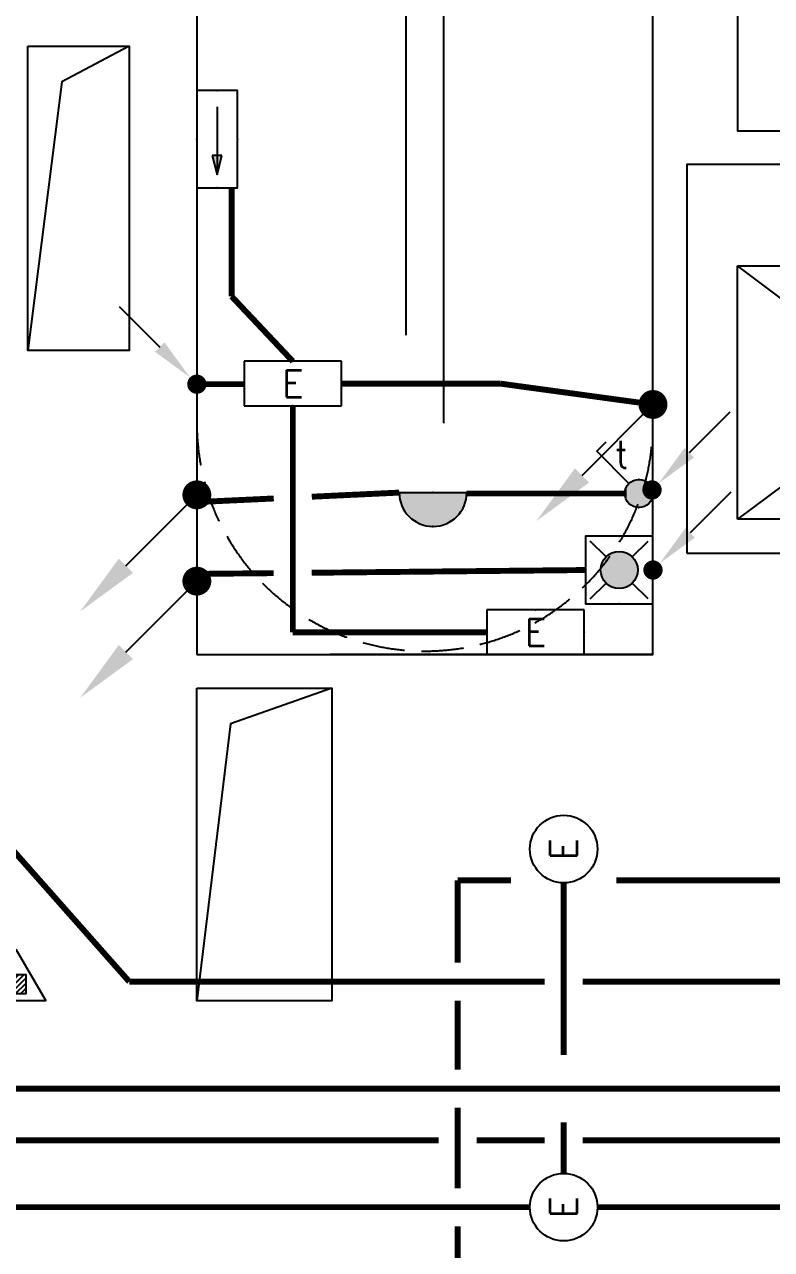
# Model space of a CAD drawing. Extents: x -2209072 to 495824, y -92434 to 572724.
# Drawn here: x 20280 to 24701, y 10328 to 17579 of the extents above; entities that cross this region are included whole.
import ezdxf
from ezdxf.enums import TextEntityAlignment as Align
from ezdxf.xclip import XClip

# ---------------------------------------------------------------- set-up
doc = ezdxf.new("R2010")
doc.units = 0
doc.header["$LTSCALE"] = 1000
doc.header["$MEASUREMENT"] = 0
for name, pattern in [('DASH', [0.35, 0.25, -0.1]), ('X-104 6#7#平面$0$104-1112 结构$0$$AUDIT_BAD_LTYPE1', [0]), ('梯段6、7$0$DASH', [0.35, 0.25, -0.1])]:
    doc.linetypes.add(name, pattern=pattern)
doc.layers.get('0').update_dxf_attribs({"linetype": 'CONTINUOUS'})
doc.layers.get('Defpoints').update_dxf_attribs({"linetype": 'CONTINUOUS'})
for name, color, linetype in [('EQUIP-照明', 3, 'CONTINUOUS'), ('LWIRE', 4, 'CONTINUOUS'), ('WIRE-应急', 2, 'DASH'), ('WIRE-照明', 1, 'CONTINUOUS'), ('X-104 6#7#平面$0$A-E_电梯', 171, 'CONTINUOUS'), ('X-104 6#7#平面$0$A-TECH_结构', 21, 'CONTINUOUS'), ('X-104 6#7#平面$0$EQUIP_消防-01', 7, 'CONTINUOUS'), ('梯段6、7$0$A-E_楼梯', 171, 'CONTINUOUS')]:
    doc.layers.add(name, color=color, linetype=linetype)
doc.styles.add('_TEL_DIM', font='SIMPLEX', dxfattribs={"width": 0.8, "height": 3.5, "bigfont": 'HZTXT'})
doc.styles.get("Standard").update_dxf_attribs({"font": 'gbenor.shx', "bigfont": 'gbcbig.shx'})

# ---------------------------------------------------------------- blocks, each defined once
blk = doc.blocks.new('$equip_U$00000189(HT0843)')
at = {"color": 2}
for p, q in [((-0.7199999999938882, 0.6599999999998545), (-0.7199999999938882, 0)), ((0.7200000000084401, 0.6599999999998545), (-0.7199999999938882, 0.6599999999998545)), ((0.7200000000084401, 0), (0.7200000000084401, 0.6599999999998545)), ((-0.7199999999938882, 0), (0.7200000000084401, 0))]:
    blk.add_line(p, q, dxfattribs=at)
at = {"color": 2, "const_width": 0.0125}
for points in [[(0.7200000000084401, 0.6599999999998545), (0.7200000000084401, 0.6599999999998545), (-0.7199999999938882, 0.6599999999998545)], [(-0.7199999999938882, 0.6599999999998545), (-0.7199999999938882, 0)], [(0.7200000000084401, 0), (0.7200000000084401, 0.6599999999998545)], [(-0.7199999999938882, 0), (0.7200000000084401, 0)]]:
    blk.add_lwpolyline(points, dxfattribs=at)
at = {"color": 2}
blk.add_lwpolyline([(-0.7199999999938882, 0.6599999999998545), (-0.7199999999938882, 0)], dxfattribs=at)
for p in [(7.275957614183426e-12, 0.6599999999998545), (-0.7199999999938882, 0.3299999999999272), (0.7200000000084401, 0.3299999999999272), (7.275957614183426e-12, 0)]:
    blk.add_point(p)
at = {"color": 7, "style": '_TEL_DIM'}
blk.add_attdef('$TEXT$', text='', height=0.4, dxfattribs=at).set_placement((7.275957614183426e-12, 0.3299999999999272), align=Align.MIDDLE_CENTER)
at = {"color": 7, "style": '_TEL_DIM', "flags": 1}
blk.add_attdef('A', text='', height=2.5e-05, dxfattribs=at).set_placement((7.275957614183426e-12, 0), align=Align.MIDDLE_CENTER)
blk = doc.blocks.new('$equip$00002540')
blk.add_hatch(color=256).paths.add_polyline_path([(0.2400000000016007, 0.3720000000030268), (0.2400000000016007, 0.2280000000064319), (0.5280000000020664, 0.3000000000029104)])
for p, q in [((-0.7199999999975262, 0.6000000000058208), (-0.7199999999975262, 0)), ((0.7199999999975262, 0.6000000000058208), (-0.7199999999975262, 0.6000000000058208)), ((0.7199999999975262, 0), (0.7199999999975262, 0.6000000000058208)), ((0.2400000000016007, 0.3720000000030268), (0.2400000000016007, 0.2280000000064319)), ((0.5280000000020664, 0.3000000000029104), (0.2400000000016007, 0.3720000000030268)), ((0.2400000000016007, 0.2280000000064319), (0.5280000000020664, 0.3000000000029104)), ((-0.7199999999975262, 0), (0.7199999999975262, 0))]:
    blk.add_line(p, q)
at = {"color": 7}
blk.add_line((-0.4800000000032014, 0.3000000000029104), (0.4800000000032014, 0.3000000000029104), dxfattribs=at)
at = {"const_width": 0.02}
blk.add_lwpolyline([(-0.7199999999975262, 0.6000000000058208), (-0.7199999999975262, 0), (0.7199999999975262, 0), (0.7199999999975262, 0.6000000000058208), (-0.7199999999975262, 0.6000000000058208), (-0.7199999999975262, 0)], dxfattribs=at)
for p in [(0, 0.6000000000058208), (-0.7199999999975262, 0.3000000000029104), (0.7199999999975262, 0.3000000000029104), (0, 0)]:
    blk.add_point(p)
at = {"color": 7, "style": '_TEL_DIM', "flags": 1}
blk.add_attdef('A', text='', height=2e-05, dxfattribs=at).set_placement((0, 0), align=Align.MIDDLE_CENTER)
blk = doc.blocks.new('$equip$00001168')
blk.add_line((-0.5, 0), (0.5, 0))
blk.add_arc((0, 0), 0.5, 180, 0)
for p in [(-0.5, 0), (0, 0), (0.5, 0), (0, -0.5)]:
    blk.add_point(p)
for points in [[(0.4330127018911298, -0.25), (-0.4330127018911298, -0.25), (0.5, 0), (-0.5, 0)], [(0.25, -0.4330127018911298), (-0.25, -0.4330127018911298), (0.4330127018911298, -0.25), (-0.4330127018911298, -0.25)], [(0, -0.5), (0, -0.5), (0.25, -0.4330127018911298), (-0.25, -0.4330127018911298)]]:
    blk.add_solid(points)
at = {"flags": 9}
blk.add_attdef('A', (0, 0), '', height=2e-05, dxfattribs=at)
blk = doc.blocks.new('$equip$00001822')
for p, q in [((0.1473139127483591, 0.3556472460822988), (0.625, 0.8333333333339397)), ((0.625, 0.8333333333339397), (0.7664213562384248, 0.6919119770955149))]:
    blk.add_line(p, q)
blk.add_circle((0, 0.2083333333339397), 0.2083333333334168)
for p in [(0, 0.4166666666660603), (-0.2083333333357587, 0.2083333333339397), (0.2083333333357587, 0.2083333333339397), (-0.01544940226449398, 0.0005736313996749232)]:
    blk.add_point(p)
for points in [[(-0.1041666666715173, 0.3887552924552438), (0.1041666666715173, 0.3887552924552438), (-0.1804219591213041, 0.312500000001819), (0.1804219591213041, 0.312500000001819)], [(0, 0.4166666666660603), (0, 0.4166666666660603), (-0.1041666666715173, 0.3887552924552438), (0.1041666666715173, 0.3887552924552438)], [(-0.1804219591213041, 0.312500000001819), (0.1804219591213041, 0.312500000001819), (-0.2083333333284827, 0.2083333333339397), (0.2083333333284827, 0.2083333333339397)], [(-0.1804219591213041, 0.1041666666660603), (0.1804219591213041, 0.1041666666660603), (-0.2083333333284827, 0.2083333333339397), (0.2083333333284827, 0.2083333333339397)], [(-0.1041666666715173, 0.02791137421263556), (0.1041666666715173, 0.02791137421263556), (-0.1804219591213041, 0.1041666666660603), (0.1804219591213041, 0.1041666666660603)], [(0, 1.818989403545856e-12), (0, 1.818989403545856e-12), (-0.1041666666715173, 0.02791137421263556), (0.1041666666715173, 0.02791137421263556)]]:
    blk.add_solid(points)
at = {"color": 7, "style": '_TEL_DIM'}
blk.add_attdef('$TEXT$', text='', height=0.4, dxfattribs=at).set_placement((0.5805799275694881, 0.4645799965601327), align=Align.MIDDLE_CENTER)
at = {"color": 7, "style": '_TEL_DIM', "flags": 1}
blk.add_attdef('A', text='', height=2e-05, dxfattribs=at).set_placement((0, 0), align=Align.MIDDLE_CENTER)
blk = doc.blocks.new('$equip$00001838')
blk.add_circle((0, 0), 0.5)
at = {"color": 7, "style": '_TEL_DIM'}
blk.add_attdef('$TEXT$', text='', height=0.4, dxfattribs=at).set_placement((0, 0), align=Align.MIDDLE_CENTER)
at = {"color": 7, "style": '_TEL_DIM', "flags": 1}
blk.add_attdef('A', text='', height=2e-05, dxfattribs=at).set_placement((0, 0), align=Align.MIDDLE_CENTER)
blk = doc.blocks.new('$TelecSys$00000078')
for p, q in [((1.150000000001455, 1.149999999999636), (0.5499999999992724, 0.5499999999992724)), ((0.1041666666678793, 0.1041666666660603), (0.1041666666678793, 0.1041666666660603)), ((-0.1041666666678793, -0.1041666666660603), (-0.1041666666678793, -0.1041666666660603))]:
    blk.add_line(p, q)
at = {"const_width": 0.1425}
blk.add_lwpolyline([(-0.07125000000087311, 0, 1), (0.07125000000087311, 0, 1)], format="xyb", close=True, dxfattribs=at)
blk.add_solid([(0.6199999999989814, 0.4799999999995634), (0.4799999999995634, 0.6200000000008004), (0.09999999999854481, 0.1000000000003638)])
at = {"width": 0.8, "flags": 9}
blk.add_attdef('A', (0, 0), '', height=2e-05, dxfattribs=at)
blk = doc.blocks.new('$equip$00002604')
blk.add_hatch(color=256).paths.add_polyline_path([(0.2745181131831487, 0.5000125000005937, 1), (-0.2744993631858961, 0.5000125000005937, 1)])
for p, q in [((-0.4285620535811177, 0.9285839285730617), (-0.1940976152691292, 0.6941194902610732)), ((0.1941163652627438, 0.6941194902683492), (0.4285808035638183, 0.9285839285730617)), ((-0.4285620535811177, 0.07144107142812572), (-0.1940976152691292, 0.3059055097401142)), ((0.1941163652627438, 0.3059055097328383), (0.4285808035638183, 0.07144107142812572))]:
    blk.add_line(p, q)
at = {"const_width": 0.02}
blk.add_lwpolyline([(-0.4999906250013737, 1.000012500000594), (-0.4999906250013737, 1.250000059371814e-05), (0.5000093749986263, 1.250000059371814e-05), (0.5000093749986263, 1.000012500000594), (-0.4999906250013737, 1.000012500000594), (-0.4999906250013737, 1.250000059371814e-05)], dxfattribs=at)
blk.add_lwpolyline([(-0.4999906250013737, 1.000012500000594), (-0.4999906250013737, 1.250000059371814e-05), (0.5000093749986263, 1.250000059371814e-05), (0.5000093749986263, 1.000012500000594)], close=True)
blk.add_circle((9.374998626299202e-06, 0.5000125000005937), 0.2745087381843628)
for p in [(9.374998626299202e-06, 1.000012500000594), (-0.4999906250013737, 0.5000125000005937), (0.5000093749986263, 0.5000125000005937), (0, 0)]:
    blk.add_point(p)
at = {"color": 7, "style": '_TEL_DIM', "flags": 1}
blk.add_attdef('A', text='', height=2.5e-05, dxfattribs=at).set_placement((0, 0), align=Align.MIDDLE_CENTER)
blk = doc.blocks.new('$equip_U$00000292(HT0843)')
for p in [(9.374998626299202e-06, 1.000012500000594), (-0.4999906250013737, 0.5000125000005937), (0.5000093749986263, 0.5000125000005937)]:
    blk.add_point(p)
blk.add_blockref('$equip$00002604', (0, 0))
at = {"color": 7, "style": '_TEL_DIM', "flags": 1}
for tag in ['REMARK', 'A']:
    blk.add_attdef(tag, text='', height=2.5e-05, dxfattribs=at).set_placement((0, 0), align=Align.MIDDLE_CENTER)
blk = doc.blocks.new('梯段6、7')
at = {"color": 8, "linetype": '梯段6、7$0$DASH'}
for centre, radius, start, end in [((49800.00311367554, 3400.000000096537), 1350.000000000002, 0, 180), ((49800.00311367547, -6699.999999936466), 1350.000000000002, 0, 180), ((49800.00311367059, -9819.999999936525), 1350.000000000002, 180, 0), ((49800.00311368037, -16500.0036340596), 1350.000000000002, 0, 180), ((49800.00311366576, -19819.99999996959), 1350, 180, 0), ((20965.47970799168, -27260.00000000224), 1649.999999999774, 0, 180), ((49800.00311367547, -27020.00000000259), 1350.000000000002, 0, 180), ((20965.47970799194, -29600.00000000259), 1649.999999999774, 180, 0), ((49800.00311363724, -29879.99050598426), 1350.000000000002, 180, 0), ((49800.00311368033, -57378.12996616081), 1350.000000000002, 0, 180), ((20965.47970799173, -58198.12996616081), 1649.999999999778, 0, 180), ((49800.00311367551, -59458.12996616078), 1350.000000000002, 180, 0), ((20965.47970799188, -60358.12996616084), 1649.999999999774, 180, 0), ((49800.00311367546, -67528.12996619378), 1350.000000000002, 0, 180), ((20965.47970799168, -68018.12996619346), 1649.999999999774, 0, 180), ((49800.00311367064, -70128.1263565169), 1350.000000000002, 180, 0), ((20965.47970799194, -70358.12996619387), 1649.999999999774, 180, 0), ((49800.00311368039, -79978.12996622684), 1350.000000000002, 180, 0)]:
    blk.add_arc(centre, radius, start, end, dxfattribs=at)
at = {"layer": 'Defpoints'}
for points in [[(44800.0010378748, 6850.000000096596), (54800.00103786729, 6850.000000096537), (54800.00103786727, -3149.999999936525), (44800.00103787478, -3149.999999936525)], [(51150.00311368064, 4950.000000096508), (48450.0031136757, 4950.000000096596), (48450.00311367573, -1149.999999903375), (51150.00311368058, -1149.999999903463)], [(44800.00103787472, -3149.999999936583), (54800.00103786722, -3149.999999936525), (54800.00103786726, -13149.99999996959), (44800.00103787472, -13149.99999996953)], [(51150.00311368032, -5149.999999936583), (48450.00311367546, -5149.999999936525), (48450.00311367548, -11249.99999993655), (51150.00311368036, -11249.99999993652)], [(44800.00103787472, -13149.99999996953), (54800.00103786726, -13149.99999996959), (54800.00103786726, -23150.00000000259), (44800.00103787474, -23150.00000000259)], [(51150.00311367546, -15149.99999996956), (48450.00311367059, -15149.99999996956), (48450.00311367061, -21249.99999996959), (51150.00311367546, -21249.99999996959)], [(15665.47763219092, -23150.00000000268), (25665.47763218347, -23150.00000000265), (25665.47763218347, -33150.00000003559), (15665.47763219092, -33150.00000003568)], [(44800.00103787474, -23150.00000000259), (54800.00103786726, -23150.00000000259), (54800.00103786725, -33150.00000003568), (44800.00103787474, -33150.00000003565)], [(19315.47970798681, -24850.00000000265), (22615.47970799168, -24850.00000000265), (22615.47970799168, -31250.00000000268), (19315.47970798681, -31250.00000000259)], [(48450.00311367059, -25150.00000000265), (51150.00311367547, -25150.00000000259), (51150.00311367547, -31250.00000000256), (48450.00311367059, -31250.00000000265)], [(15665.47763219097, -53908.12996616078), (25665.47763218347, -53908.12996616078), (25665.47763218352, -63908.12996619384), (15665.47763219094, -63908.12996619381)], [(44800.00103787474, -53908.12996616081), (54800.00103786722, -53908.12996616078), (54800.00103786725, -63908.12996619381), (44800.00103787474, -63908.12996619381)], [(19315.4797079867, -55608.12996616084), (22615.47970799159, -55608.12996616084), (22615.47970799156, -62008.12996616084), (19315.4797079867, -62008.12996616078)], [(51150.00311368032, -55908.12996616081), (48450.00311367543, -55908.12996616081), (48450.00311367546, -62008.12996616078), (51150.00311368036, -62008.12996616084)], [(15665.47763219094, -63908.12996619381), (25665.47763218349, -63908.12996619381), (25665.47763218349, -73908.12996622684), (15665.47763219097, -73908.12996622687)], [(44800.00103787474, -63908.12996619381), (54800.00103786722, -63908.12996619381), (54800.00103786726, -73908.12996622684), (44800.00103787472, -73908.12996622684)], [(19315.4797079917, -65608.12996619387), (22615.47970799656, -65608.12996619387), (22615.47970799659, -72008.12996619387), (19315.47970799173, -72008.12996619387)], [(51150.00311368032, -65908.12996619381), (48450.00311367544, -65908.12996619387), (48450.00311367547, -72008.12996619384), (51150.00311368034, -72008.12996619384)], [(15665.477632191, -73908.12996622687), (25665.47763218349, -73908.12996622684), (25665.47763218352, -83908.1299662599), (15665.477632191, -83908.1299662599)], [(44800.00103787475, -73908.12996622687), (54800.00103786726, -73908.12996622684), (54800.00103786727, -83908.1299662599), (44800.00103787474, -83908.12996625988)], [(19315.47970798673, -75608.12996622693), (22615.47970799159, -75608.1299662269), (22615.47970799156, -82008.1299662269), (19315.47970798673, -82008.12996622693)], [(51150.00311368036, -75908.12996622687), (48450.00311367544, -75908.12996622684), (48450.00311367548, -82008.12996622684), (51150.00311368042, -82008.12996622684)]]:
    blk.add_lwpolyline(points, close=True, dxfattribs=at)
for points in [[(47328.13509098372, -61608.12996616078), (52127.8370705538, -61608.12996616078)], [(47328.13509098369, -71608.12996619378), (52127.83707055378, -71608.12996619378)], [(47328.13509098372, -81608.12996622687), (52127.83707055381, -81608.12996622678)]]:
    blk.add_lwpolyline(points, dxfattribs=at)
at = {"layer": '梯段6、7$0$A-E_楼梯'}
for p, q in [((49850.00311367544, -16499.99999996959), (49750.00311367054, -16499.99999996953)), ((49750.00311367055, -16699.99999996959), (49750.00311367054, -16499.99999996953)), ((49850.00311367547, -18516.5383014743), (49850.00311367544, -16499.99999996959)), ((49850.00311367544, -16499.99999996959), (51150.00311367548, -16499.99999996953)), ((49910.00311366803, -16699.99999996959), (49910.00311366802, -16499.99999996959)), ((49910.00311366802, -16499.99999996959), (51150.00311367548, -16499.99999996953)), ((51150.00311367546, -17892.53830147415), (51150.00311367547, -16699.99999996962)), ((49850.00311367544, -16759.99999996959), (51150.00311367548, -16759.99999996959)), ((49850.00311367547, -17019.99999996959), (51150.00311367548, -17019.99999996953)), ((49850.00311367546, -17279.99999996959), (51150.00311367546, -17279.99999996953)), ((49850.00311367548, -17539.99999996953), (51150.00311367546, -17539.99999996959)), ((49850.00311367548, -17799.99999996953), (51150.00311367547, -17799.99999996959)), ((50553.44414001248, -18178.8866088324), (51150.00311367548, -17892.53830147409)), ((50572.56100925029, -18280.63390858911), (51150.0031136755, -18003.46169846502)), ((51150.00311367546, -19819.99999996959), (51150.0031136755, -18003.46169846502)), ((49850.00311367548, -18059.99999996959), (50801.12457514326, -18059.99999996959)), ((50428.57100245611, -18349.74911185022), (50395.62278177442, -18174.38606236456)), ((50395.62278177442, -18174.38606236456), (50587.93096954554, -18362.43872390778)), ((50587.93096954554, -18362.43872390778), (50553.44414001248, -18178.8866088324)), ((49850.00311367548, -18516.53830147412), (50409.45413321827, -18248.00181209357)), ((50615.54831887432, -18259.9999999695), (51150.00311367544, -18259.99999996956)), ((49850.00311367546, -18319.99999996959), (50259.45790847656, -18319.99999996959)), ((49850.00311367547, -18627.46169846499), (50428.57100245611, -18349.74911185022)), ((50073.88165220765, -18519.99999996959), (51150.00311367547, -18519.99999996953)), ((49850.00311367548, -19819.99999996959), (49850.00311367547, -18627.46169846499)), ((49850.00311367547, -18779.99999996956), (51150.00311367548, -18779.9999999695)), ((49850.00311367544, -19039.99999996956), (51150.00311367546, -19039.99999996956)), ((49850.00311367547, -19299.9999999695), (51150.00311367546, -19299.99999996956)), ((49850.00311367547, -19559.99999996953), (51150.00311367546, -19559.99999996956)), ((49750.00311367058, -19819.99999996953), (49852.73716575759, -19819.99999996959)), ((49850.00311367548, -19819.99999996959), (51150.00311367546, -19819.99999996959)), ((49750.00311370398, -27020.00000000265), (49850.00311367061, -27020.00000000262)), ((65868.2518914072, -53274.68419681478), (106225.487226869, -53274.68419681478)), ((66772.08878844205, -53642.5220346525), (68592.08878844205, -54824.95446708499)), ((66706.71224821625, -53743.14960536809), (68845.65029137098, -55132.79230492283)), ((66838.5272855135, -56653.06257519309), (68977.46532866826, -55263.41987563836)), ((65909.85493770942, -56514.14365627419), (63784.49059929526, -56514.14365627422)), ((66542.08878844243, -56514.14365627422), (65909.85493770942, -56514.14365627419)), ((66572.08878844237, -56634.14365627416), (63784.49059929524, -56634.14365627419)), ((66542.08878844244, -56676.73623493291), (68845.650291371, -58173.33284546339)), ((66772.08878844205, -56683.06257519315), (68592.08878844205, -57865.49500762558)), ((66802.08878844243, -59524.68419681478), (64634.40468344954, -59524.68419681481)), ((66792.02932894987, -59524.68419681481), (106225.487226869, -59524.68419681478)), ((49690.00311367543, -78442.12996622684), (49690.00311367538, -77318.12996622623)), ((49690.00311367538, -77318.12996622623), (49910.00311367548, -77318.12996622623)), ((49910.00311367548, -77318.12996622623), (49910.00311367551, -80038.12996622667)), ((49750.00311367543, -78418.12996622687), (49750.0031136754, -77378.1299662262)), ((49750.0031136754, -77378.1299662262), (49850.00311367546, -77378.12996622626)), ((49850.00311367546, -77378.12996622626), (49850.0031136755, -80038.12996622667)), ((48450.0031136755, -80108.12996622684), (48450.0031136755, -80048.12996622681)), ((49910.00311367551, -80038.12996622667), (49850.0031136755, -80038.12996622667))]:
    blk.add_line(p, q, dxfattribs=at)
for points in [[(49690.00311363903, -19879.99999996962), (49910.00311363912, -19879.99999996976), (49910.00311366862, -16439.99999996953), (49690.00311366862, -16439.99999996962), (49690.00311363903, -19879.99999996962)], [(49690.00311370401, -29360.00000000262), (49690.00311370401, -26960.00000000262), (49910.00311370399, -26960.00000000265), (49910.00311370399, -29880.00000000265)], [(51150.00311363724, -29879.99050598429), (51150.00311367546, -29620.00000000262)], [(66542.08878844244, -53443.60311573357), (66542.08878844243, -53274.68419681478), (66153.67404060112, -53274.68419681475)], [(66542.08878844243, -53304.68419681478), (66542.08878844243, -53704.68419681481), (66342.08878844243, -53704.68419681475), (66342.08878844243, -53304.68419681478)], [(68882.08878844208, -54963.87338600389), (68882.08878844208, -54794.95446708493), (68622.08878844208, -54794.95446708496), (68622.08878844208, -54626.03554816605), (68362.08878844208, -54626.03554816605), (68362.08878844211, -54457.11662924709), (68102.0887884421, -54457.11662924706), (68102.08878844207, -54288.1977103283), (67842.08878844207, -54288.1977103283), (67842.0887884421, -54119.27879140934), (67582.08878844212, -54119.27879140931), (67582.08878844211, -53950.35987249037), (67322.0887884421, -53950.35987249043), (67322.0887884421, -53781.44095357147), (67062.08878844211, -53781.44095357147), (67062.08878844211, -53612.5220346525), (66802.08878844211, -53612.5220346525), (66802.08878844244, -53443.60311573357), (66542.08878844244, -53443.60311573357)], [(68852.08878844207, -54963.87338600389), (68852.08878844207, -54824.95446708496), (68592.08878844205, -54824.95446708499), (68592.08878844208, -54656.03554816602), (68332.0887884421, -54656.03554816602), (68332.08878844208, -54487.11662924715), (68072.08878844207, -54487.11662924712), (68072.0887884421, -54318.19771032827), (67812.08878844208, -54318.19771032827), (67812.08878844208, -54149.27879140939), (67552.0887884421, -54149.27879140936), (67552.0887884421, -53980.3598724904), (67292.08878844211, -53980.35987249037), (67292.08878844208, -53811.44095357152), (67032.08878844208, -53811.44095357152), (67032.08878844211, -53642.52203465253), (66772.08878844205, -53642.5220346525), (66772.08878844237, -53473.6031157336), (66542.08878844243, -53473.60311573363)], [(66802.08878844243, -56484.14365627419), (66802.08878844246, -56315.22473735522), (67062.08878844243, -56315.22473735525), (67062.08878844243, -56146.30581843632), (67322.08878844243, -56146.30581843635), (67322.08878844243, -55977.38689951738), (67582.08878844243, -55977.38689951738), (67582.08878844244, -55808.46798059859), (67842.08878844244, -55808.46798059857), (67842.08878844243, -55639.54906167966), (68102.08878844242, -55639.54906167966), (68102.0887884424, -55470.6301427607), (68362.08878844239, -55470.63014276072), (68362.0887884424, -55301.71122384179), (68622.08878844242, -55301.71122384173), (68622.0887884424, -55132.79230492286), (68882.0887884424, -55132.79230492288), (68882.08878844208, -54963.87338600389), (69142.08878844205, -54963.87338600389)], [(66832.08878844243, -56484.14365627419), (66832.08878844243, -56345.22473735528), (67092.08878844243, -56345.22473735528), (67092.08878844244, -56176.30581843635), (67352.08878844244, -56176.30581843635), (67352.08878844243, -56007.38689951741), (67612.08878844243, -56007.38689951741), (67612.0887884424, -55838.46798059862), (67872.08878844243, -55838.46798059862), (67872.08878844242, -55669.54906167963), (68132.08878844242, -55669.54906167963), (68132.0887884424, -55500.63014276072), (68392.0887884424, -55500.6301427607), (68392.0887884424, -55331.71122384176), (68652.08878844242, -55331.71122384176), (68652.08878844242, -55162.79230492283), (68912.08878844246, -55162.79230492286), (68912.08878844211, -54993.87338600386), (69142.08878844207, -54993.87338600386)], [(69112.08878844214, -54993.87338600389), (69112.08878844214, -55393.87338600386), (68912.08878844214, -55393.87338600386), (68912.08878844211, -54993.87338600386)], [(68882.0887884421, -58004.41392654451), (68882.08878844208, -57835.49500762558), (68622.08878844208, -57835.49500762558), (68622.08878844212, -57666.57608870658), (68362.0887884421, -57666.57608870664), (68362.0887884421, -57497.65716978774), (68102.08878844211, -57497.65716978774), (68102.08878844211, -57328.73825086886), (67842.08878844211, -57328.73825086886), (67842.08878844211, -57159.81933194998), (67582.0887884421, -57159.81933194996), (67582.08878844211, -56990.90041303099), (67322.08878844211, -56990.90041303099), (67322.0887884421, -56821.98149411209), (67062.08878844211, -56821.98149411211), (67062.08878844211, -56653.06257519312), (66802.08878844211, -56653.06257519309), (66802.08878844243, -56484.14365627419), (66542.08878844244, -56484.14365627422)], [(68852.08878844207, -58004.41392654454), (68852.08878844208, -57865.49500762555), (68592.08878844205, -57865.49500762558), (68592.08878844208, -57696.57608870661), (68332.0887884421, -57696.57608870658), (68332.08878844207, -57527.65716978771), (68072.08878844207, -57527.65716978771), (68072.08878844208, -57358.73825086889), (67812.08878844208, -57358.73825086886), (67812.0887884421, -57189.81933194996), (67552.08878844207, -57189.81933195001), (67552.08878844208, -57020.90041303102), (67292.08878844208, -57020.90041303105), (67292.08878844211, -56851.98149411209), (67032.08878844211, -56851.98149411209), (67032.08878844208, -56683.06257519312), (66772.08878844205, -56683.06257519315), (66772.08878844237, -56514.14365627425), (66542.08878844243, -56514.14365627422)], [(66772.08878844237, -56514.14365627468), (66772.08878844239, -56914.14365627471), (66572.08878844237, -56914.14365627468), (66572.08878844239, -56514.14365627465)], [(66802.08878844243, -59524.68419681478), (66802.08878844246, -59355.76527789584), (67062.08878844244, -59355.76527789584), (67062.08878844242, -59186.84635897691), (67322.08878844243, -59186.84635897694), (67322.08878844243, -59017.927440058), (67582.08878844243, -59017.927440058), (67582.08878844243, -58849.00852113913), (67842.08878844244, -58849.00852113916), (67842.08878844242, -58680.08960222028), (68102.08878844243, -58680.08960222028), (68102.0887884424, -58511.17068330129), (68362.0887884424, -58511.17068330132), (68362.08878844243, -58342.25176438238), (68622.08878844242, -58342.25176438235), (68622.08878844242, -58173.33284546345), (68882.08878844243, -58173.33284546342), (68882.0887884421, -58004.41392654451), (69142.08878844208, -58004.41392654451)]]:
    blk.add_lwpolyline(points, dxfattribs=at)
for p in [(66792.02932894988, -53443.60311573368), (66792.02932894985, -53612.52203465265), (66792.02932894988, -53781.44095357158), (66792.02932894988, -53950.35987249043), (66792.02932894987, -54119.27879140942), (66792.02932894987, -54288.1977103283), (66792.02932894988, -54457.1166292472), (66792.02932894985, -54626.03554816614), (66792.02932894985, -54794.9544670851), (66792.02932894985, -54963.87338600395), (66792.02932894987, -55132.79230492294), (66792.02932894987, -55301.71122384182), (66792.02932894988, -55470.63014276075), (66792.02932894985, -55639.54906167969), (66792.02932894987, -55808.46798059859), (66792.02932894987, -55977.3868995175), (66792.02932894987, -56146.30581843641), (66792.02932894987, -56315.22473735534), (66792.02932894988, -56484.14365627425), (66792.02932894987, -56653.06257519315), (66792.02932894985, -56821.98149411211), (66792.02932894987, -56990.90041303099), (66792.02932894988, -57159.8193319499), (66792.02932894985, -57328.73825086886), (66792.02932894987, -57497.65716978777), (66792.0293289499, -57666.57608870664), (66792.02932894985, -57835.49500762561), (66792.02932894985, -58004.41392654451), (66792.02932894985, -58173.33284546342), (66792.02932894987, -58342.25176438238), (66792.02932894985, -58511.17068330126), (66792.02932894988, -58680.08960222019), (66792.02932894985, -58849.00852113913), (66792.02932894987, -59017.92744005803), (66792.02932894985, -59186.84635897694), (66792.02932894984, -59355.7652778959)]:
    blk.add_point(p, dxfattribs=at)
blk = doc.blocks.new('X-104 6#7#平面$0$fgdhghjhj')
at = {"layer": 'X-104 6#7#平面$0$A-TECH_结构'}
for points in [[(20900.00625080325, 17449.99487940069), (20500.00673621863, 17239.99477160907), (20300.00633556869, 15649.99481263371)], [(22100.00563940729, 13649.99398781684), (21500.00612482266, 13439.9938870989), (21300.00615090987, 11799.9938214681)]]:
    blk.add_lwpolyline(points, dxfattribs=at)
for points in [[(20300.00676230616, 17449.99477175216), (20900.00645795157, 17449.99481391386), (20900.00605740918, 15649.99484224914), (20300.00636176377, 15649.99480008744)], [(21300.00615091019, 13649.99388724199), (22100.00584655561, 13649.99392233001), (22100.00587275036, 11799.99384400985), (21300.00617710495, 11799.99380892183)]]:
    blk.add_lwpolyline(points, close=True, dxfattribs=at)
blk = doc.blocks.new('A-电梯2623')
for p, q in [((-574.9999999895263, 1900.00000002848), (-574.9999999895263, 2100.00000002848)), ((-574.9999999895263, 2100.00000002848), (624.999999989519, 2100.000000027956)), ((624.999999989519, 2100.000000027956), (624.999999989519, 1900.000000028014)), ((624.999999989519, 1900.000000028014), (-574.9999999895263, 1900.00000002848)), ((-975.0000000027976, 200.0000000191685), (-975.000000002332, 1700.000000013753)), ((-975.000000002332, 1700.000000013753), (1025.000000002092, 1700.000000013055)), ((1025.000000002092, 1700.000000013055), (-975.0000000027976, 200.0000000191685)), ((1025.00000000151, 200.00000001847), (-975.000000002332, 1700.000000013753)), ((1025.000000002092, 1700.000000013055), (1025.00000000151, 200.00000001847)), ((1025.00000000151, 200.00000001847), (-975.0000000027976, 200.0000000191685))]:
    blk.add_line(p, q)
for points in [[(-1275, 0), (1324.999999999998, 0), (1325, 2299.999999999998), (-1275, 2299.999999999998)], [(-625.0000000000091, 38.08112883746435), (-625.0000000000091, 58.97966308710966), (-18.33333333334485, 58.97966308710966), (-18.33333333334485, 38.08112883746435)], [(68.33333333205337, 38.08112883718422), (68.33333333205337, 58.97966308682953), (674.9999999999982, 58.97966308682953), (674.9999999999982, 38.08112883718422)]]:
    blk.add_lwpolyline(points, close=True)
blk = doc.blocks.new('X-104 6#7#平面$0$dsgfg')
at = {"layer": 'X-104 6#7#平面$0$A-E_电梯', "rotation": 90}
blk.add_blockref('A-电梯2623', (13250.00003268491, 6824.999735886635), dxfattribs=at)
at = {"layer": 'X-104 6#7#平面$0$A-E_电梯'}
blk.add_blockref('A-电梯2623', (11925.00003268608, 3049.999736070455), dxfattribs=at)
blk = doc.blocks.new('X-104 6#7#平面$0$$TWTSYS$00000546')
h = blk.add_hatch()
h.set_pattern_fill('ANSI31', color=256, scale=200, style=0)
h.set_pattern_definition([(45, (-38543.80223862439, -6670.830405693208), (-17.67766952966369, 17.67766952966369), [])])
h.paths.add_polyline_path([(-64.92232553117356, 173.7449990885525), (64.922325531159, 173.7449990885525), (64.922325531159, 43.90034802621994), (-64.92232553117356, 43.90034802621994)])
for points in [[(0, 343.6163707387423), (-198.3870041439732, 0), (198.3870041439732, 0)], [(-64.92232553117356, 173.7449990885525), (64.922325531159, 173.7449990885525), (64.922325531159, 43.90034802621994), (-64.92232553117356, 43.90034802621994)]]:
    blk.add_lwpolyline(points, close=True)
blk = doc.blocks.new('X-104 6#7#平面$0$灭火器2')
at = {"layer": 'X-104 6#7#平面$0$EQUIP_消防-01', "xscale": 0.88, "yscale": 0.88, "zscale": 0.88, "rotation": 90}
for p in [(-4049632.307172487, -27063.59765158896), (-4049632.307172487, -27412.75877888245)]:
    blk.add_blockref('X-104 6#7#平面$0$$TWTSYS$00000546', p, dxfattribs=at)
blk = doc.blocks.new('X-104 6#7#平面$0$A$C61334207')
at = {"layer": 'X-104 6#7#平面$0$EQUIP_消防-01', "rotation": 270}
blk.add_blockref('X-104 6#7#平面$0$灭火器2', (47294.37199675402, -4037830.45080385), dxfattribs=at)
blk = doc.blocks.new('X-104 6#7#平面')
at = {"linetype": 'X-104 6#7#平面$0$104-1112 结构$0$$AUDIT_BAD_LTYPE1'}
blk.add_blockref('X-104 6#7#平面$0$A$C61334207', (0.116014253123808, 0.1160142530073927), dxfattribs=at)
for name, p in [('X-104 6#7#平面$0$fgdhghjhj', (-0.1091896734433249, 0.1220800168947584)), ('X-104 6#7#平面$0$dsgfg', (13549.89683514868, 11400.11623125641))]:
    blk.add_blockref(name, p)
ref = blk.add_blockref('梯段6、7', (-27150.10627212888, 45100.11700844439))
XClip(ref).set_block_clipping_path([(48450.003113670595, -31250.000000002623), (51150.003113675455, -25150.000000002623)])
blk = doc.blocks.new('$TelecSys$00000080')
for p, q in [((-0.7000000000007276, -0.7000000000007276), (0, 0)), ((0.1041666666678793, 0.1041666666660603), (0.1041666666678793, 0.1041666666660603)), ((-0.1041666666678793, -0.1041666666660603), (-0.1041666666678793, -0.1041666666660603))]:
    blk.add_line(p, q)
at = {"const_width": 0.1425}
blk.add_lwpolyline([(0.07125000000087311, 0, 1), (-0.07125000000087311, 0, 1)], format="xyb", close=True, dxfattribs=at)
blk.add_solid([(-0.6300000000010186, -0.7700000000004366), (-0.7700000000004366, -0.6299999999991996), (-1.150000000001455, -1.149999999999636)])
at = {"width": 0.8, "flags": 9}
blk.add_attdef('A', (0, 0), '', height=2e-05, rotation=180, dxfattribs=at)

msp = doc.modelspace()

# ---------------------------------------------------------------- linework, layer by layer
at = {"layer": 'WIRE-应急', "linetype": 'DASH', "const_width": 35}
for points in [[(21505.85088508482, 16612.00099420473), (21505.85088508482, 15969.94263320393)], [(21505.85088508482, 15969.94263320393), (21867.99991751194, 15585.45904268691)], [(21299.99999363055, 15450.00092638518), (21579.99991751148, 15450.00092638518)], [(22155.99991751241, 15453.45904268694), (23096.30891404301, 15453.45904268694)], [(23096.30891404301, 15453.45904268694), (23999.99974324277, 15330.0038503669)], [(21867.99991751194, 15321.45904268697), (21867.99991751194, 13981.32471410521)], [(23600.00094697545, 14350.00398636372), (21980.49991751194, 14333.82170609946)], [(21755.49991751194, 14331.57347470398), (21300.00708095437, 14327.0221267237)], [(21867.99991751194, 13981.32471410521), (23016.28609837883, 13981.32471410521)], [(22844.42920295805, 12025.63708539985), (22844.42920295805, 12513.00996672968)], [(23158.98452716456, 12513.00996672967), (22844.42920295805, 12513.00996672968)], [(23471.48453116463, 11480.00025183689), (23471.48453116463, 12498.08671921864)], [(26574.14783828802, 12513.00996672967), (23783.98453516464, 12513.00996672967)], [(23358.98453116468, 11913.13708539984), (20899.99986514432, 11913.13708539984)], [(26887.4999276177, 11913.13708539984), (23583.98453116468, 11913.13708539984)], [(22844.42920295805, 11392.5002518369), (22844.42920295805, 11800.63708539985)], [(19826.00006707152, 11280.00025183689), (27119.99999173519, 11280.00025183689)], [(22844.42920295805, 10690.68250194611), (22844.42920295805, 11167.5002518369)], [(23471.48453116463, 10778.18250194611), (23471.48453116463, 11080.00025183689)], [(18671.48453116463, 10578.18250194611), (23271.48453116463, 10578.18250194611)], [(23671.48453116463, 10578.18250194611), (28513.92444479465, 10578.18250194611)], [(22844.42920295805, 8985.064053049338), (22844.42920295805, 10465.68250194611)]]:
    msp.add_lwpolyline(points, dxfattribs=at)
at = {"layer": 'WIRE-应急', "linetype": 'DASH', "const_width": 35, "elevation": 100}
msp.add_lwpolyline([(19563.13718321844, 13425.00049328639), (20899.99986514432, 11913.13708539984)], dxfattribs=at)
at = {"layer": 'WIRE-照明', "linetype": 'Continuous', "const_width": 35}
for points in [[(22497.62776527414, 14808.30923647084), (21980.49991751194, 14784.08309167483)], [(22897.63056527898, 14803.06402736907), (23833.33540537726, 14803.06402736906)], [(21755.49991751194, 14773.54240506767), (21302.00020617544, 14752.29707914044)], [(18583.98453116464, 10974.69494855823), (22731.92920295805, 10974.69494855823)], [(22956.92920295805, 10974.69494855823), (23358.98453116467, 10974.69494855823)], [(23583.98453116467, 10974.69494855823), (28601.42444479465, 10974.69494855823)]]:
    msp.add_lwpolyline(points, dxfattribs=at)

# ---------------------------------------------------------------- block references
msp.add_blockref('X-104 6#7#平面', (0, 0))
at = {"layer": 'EQUIP-照明', "xscale": 400, "yscale": 400, "zscale": 400}
for name, p, rotation in [('$equip$00002540', (21299.99996543721, 16900.00099420374), 270), ('$equip_U$00000292(HT0843)', (24000.00594697569, 14350.00023636427), 90)]:
    msp.add_blockref(name, p, dxfattribs=dict(at, rotation=rotation))
for p in [(21867.99991750903, 15321.45904268697), (23304.28609837639, 13850.00099420374)]:
    msp.add_blockref('$equip_U$00000189(HT0843)', p, dxfattribs=at).add_auto_attribs({'$TEXT$': 'E'})
at = {"layer": 'EQUIP-照明'}
ref = msp.add_blockref('$equip$00001822', (24000.00207204369, 14803.06402736906), dxfattribs=dict(at, xscale=400, yscale=400, zscale=400, rotation=90))
ref.add_attrib('$TEXT$', 't', dxfattribs={"layer": '0', "color": 7, "height": 160, "style": '_TEL_DIM'}).set_placement((23814.17007341963, 15035.29599839686), align=Align.MIDDLE_CENTER)
at = {"layer": 'EQUIP-照明', "xscale": 400, "yscale": 400, "zscale": 400}
msp.add_blockref('$equip$00001168', (22697.62776527414, 14808.30923647084), dxfattribs=at)
at = {"layer": 'EQUIP-照明', "xscale": 400, "yscale": 400, "zscale": 400, "rotation": 90}
for p in [(23471.48453116463, 12698.08671921864), (23471.48453116463, 10578.18250194611)]:
    msp.add_blockref('$equip$00001838', p, dxfattribs=at).add_auto_attribs({'$TEXT$': 'E'})
at = {"layer": 'LWIRE'}
for name, p, xscale, yscale, zscale in [('$TelecSys$00000078', (21299.99999349757, 15450.00092638518), -400, 400, 400), ('$TelecSys$00000080', (23999.99974324277, 15330.0038503669), 599.9999999999998, 599.9999999999998, 599.9999999999998), ('$TelecSys$00000078', (23994.4197972008, 14823.89736070336), 400, 400, 400), ('$TelecSys$00000080', (21299.99966979337, 14795.00024476348), 599.9999999999998, 599.9999999999998, 599.9999999999998), ('$TelecSys$00000078', (24000.00603148835, 14350.00023636427), 400, 400, 400), ('$TelecSys$00000080', (21300.00708095437, 14284.27212672318), 599.9999999999998, 599.9999999999998, 599.9999999999998)]:
    msp.add_blockref(name, p, dxfattribs=dict(at, xscale=xscale, yscale=yscale, zscale=zscale))

doc.saveas('drawing.dxf')
